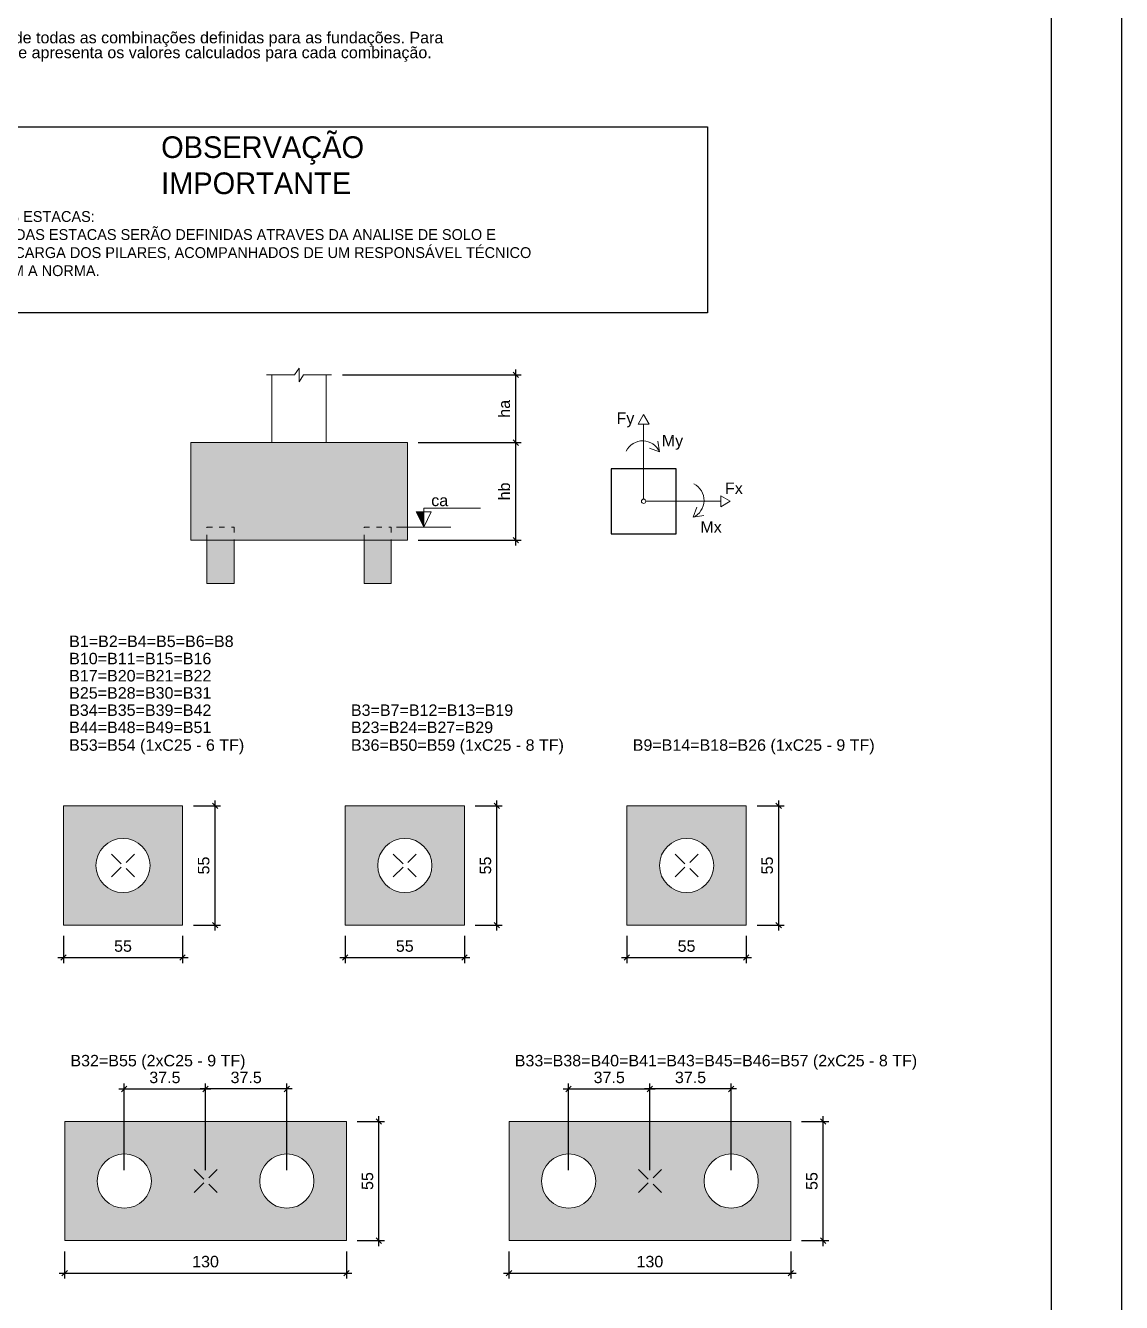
# Model space of a CAD drawing. Header units: millimetres. Extents: x -34 to 951, y -76 to 463.
# Drawn here: x 29.79 to 50.02, y -45.54 to -21.96 of the extents above; entities that cross this region are included whole.
import ezdxf

# ---------------------------------------------------------------- set-up
doc = ezdxf.new("R2010")
doc.units = ezdxf.units.MM
doc.header["$MEASUREMENT"] = 0
for name, pattern in [('DASHED', [1.905, 1.27, -0.635]), ('DOT', [0.635, 0, -0.635]), ('NULL', [0])]:
    doc.linetypes.add(name, pattern=pattern)
for name, color, linetype, lineweight in [('LC-Cotas', 7, 'Continuous', 5), ('LC-Eixos', 7, 'DASHED', 5), ('LC-Estacas dos blocos', 252, 'Continuous', 5), ('LC-Hachuras dos blocos', 43, 'Continuous', 5), ('LC-Seção das fundações', 7, 'Continuous', 5), ('LC-Seção dos pilares', 4, 'Continuous', 30), ('LC-Textos', 7, 'Continuous', 20), ('LC-Textos das tabelas', 5, 'Continuous', 5)]:
    doc.layers.add(name, color=color, linetype=linetype, lineweight=lineweight)
doc.layers.add('TEXTO-VB', color=1, linetype='Continuous')
doc.layers.add('Textos', color=7, linetype='Continuous')
doc.styles.add('Arial', font='arial.ttf')
doc.dimstyles.new('UM_1.000000', dxfattribs={"dimtxt": 0.18, "dimasz": 0.1, "dimexe": 0.1, "dimexo": 0.2, "dimgap": 0, "dimtad": 1, "dimtih": 1, "dimtoh": 1, "dimdec": 1, "dimzin": 0, "dimdsep": 46, "dimtxsty": 'Standard', "dimcen": 0.09, "dimdle": 0.1, "dimadec": 1, "dimazin": 2, "dimtfac": 1, "dimtdec": 4, "dimtofl": 0, "dimtmove": 0, "dimatfit": 3, "dimfxl": 1, "dimtolj": 1, "dimarcsym": 0})
doc.dimstyles.new('UM_25.000000', dxfattribs={"dimtxt": 0.18, "dimasz": 0.1, "dimexe": 0.1, "dimexo": 0.2, "dimgap": 0, "dimtad": 1, "dimtih": 1, "dimtoh": 1, "dimdec": 1, "dimlfac": 25, "dimzin": 0, "dimdsep": 46, "dimtxsty": 'Standard', "dimcen": 0.09, "dimdle": 0.1, "dimadec": 1, "dimazin": 2, "dimtfac": 1, "dimtdec": 4, "dimtofl": 0, "dimtmove": 0, "dimatfit": 3, "dimfxl": 1, "dimtolj": 1, "dimarcsym": 0})

# ---------------------------------------------------------------- blocks, each defined once
blk = doc.blocks.new('_Oblique')
at = {"color": 0, "linetype": 'ByBlock', "lineweight": -2}
blk.add_line((-0.5, -0.5), (0.5, 0.5), dxfattribs=at)
blk = doc.blocks.new('*D107')
at = {"layer": 'Defpoints', "color": 0, "transparency": 16777216}
for p in [(30.49, -38.569), (32.69, -38.569), (32.69, -39.169)]:
    blk.add_point(p, dxfattribs=at)
at = {"layer": 'LC-Cotas', "color": 0, "lineweight": -2, "transparency": 16777216}
for p, q in [((30.49, -38.769), (30.49, -39.269)), ((32.69, -38.769), (32.69, -39.269)), ((30.39, -39.169), (32.79, -39.169))]:
    blk.add_line(p, q, dxfattribs=at)
at = {"layer": 'LC-Cotas', "color": 0, "lineweight": -2, "transparency": 16777216, "xscale": 0.1, "yscale": 0.1, "zscale": 0.1, "rotation": 180}
blk.add_blockref('_Oblique', (30.49, -39.169), dxfattribs=at)
at = {"layer": 'LC-Cotas', "color": 0, "lineweight": -2, "transparency": 16777216, "xscale": 0.1, "yscale": 0.1, "zscale": 0.1}
blk.add_blockref('_Oblique', (32.69, -39.169), dxfattribs=at)
at = {"layer": 'LC-Cotas', "color": 7, "transparency": 16777216, "insert": (31.59, -38.957), "char_height": 0.2118, "attachment_point": 5, "rotation": 0.0057, "style": 'Arial'}
blk.add_mtext('\\A1;55', dxfattribs=at)
blk = doc.blocks.new('*D108')
at = {"layer": 'Defpoints', "color": 0, "transparency": 16777216}
for p in [(32.69, -36.369), (33.29, -36.369), (32.69, -38.569)]:
    blk.add_point(p, dxfattribs=at)
at = {"layer": 'LC-Cotas', "color": 0, "lineweight": -2, "transparency": 16777216}
for p, q in [((33.29, -38.669), (33.29, -36.269)), ((32.89, -36.369), (33.39, -36.369)), ((32.89, -38.569), (33.39, -38.569))]:
    blk.add_line(p, q, dxfattribs=at)
at = {"layer": 'LC-Cotas', "color": 0, "lineweight": -2, "transparency": 16777216, "xscale": 0.1, "yscale": 0.1, "zscale": 0.1}
for p, rotation in [((33.29, -36.369), 90), ((33.29, -38.569), 270)]:
    blk.add_blockref('_Oblique', p, dxfattribs=dict(at, rotation=rotation))
at = {"layer": 'LC-Cotas', "color": 7, "transparency": 16777216, "insert": (33.079, -37.469), "char_height": 0.2118, "attachment_point": 5, "rotation": 90, "style": 'Arial'}
blk.add_mtext('\\A1;55', dxfattribs=at)
blk = doc.blocks.new('*D109')
at = {"layer": 'Defpoints', "color": 0, "transparency": 16777216}
for p in [(35.69, -38.569), (37.89, -38.569), (37.89, -39.169)]:
    blk.add_point(p, dxfattribs=at)
at = {"layer": 'LC-Cotas', "color": 0, "lineweight": -2, "transparency": 16777216}
for p, q in [((35.69, -38.769), (35.69, -39.269)), ((37.89, -38.769), (37.89, -39.269)), ((35.59, -39.169), (37.99, -39.169))]:
    blk.add_line(p, q, dxfattribs=at)
at = {"layer": 'LC-Cotas', "color": 0, "lineweight": -2, "transparency": 16777216, "xscale": 0.1, "yscale": 0.1, "zscale": 0.1, "rotation": 180}
blk.add_blockref('_Oblique', (35.69, -39.169), dxfattribs=at)
at = {"layer": 'LC-Cotas', "color": 0, "lineweight": -2, "transparency": 16777216, "xscale": 0.1, "yscale": 0.1, "zscale": 0.1}
blk.add_blockref('_Oblique', (37.89, -39.169), dxfattribs=at)
at = {"layer": 'LC-Cotas', "color": 7, "transparency": 16777216, "insert": (36.79, -38.957), "char_height": 0.2118, "attachment_point": 5, "rotation": 0.0057, "style": 'Arial'}
blk.add_mtext('\\A1;55', dxfattribs=at)
blk = doc.blocks.new('*D110')
at = {"layer": 'Defpoints', "color": 0, "transparency": 16777216}
for p in [(37.89, -36.369), (38.49, -36.369), (37.89, -38.569)]:
    blk.add_point(p, dxfattribs=at)
at = {"layer": 'LC-Cotas', "color": 0, "lineweight": -2, "transparency": 16777216}
for p, q in [((38.49, -38.669), (38.49, -36.269)), ((38.09, -36.369), (38.59, -36.369)), ((38.09, -38.569), (38.59, -38.569))]:
    blk.add_line(p, q, dxfattribs=at)
at = {"layer": 'LC-Cotas', "color": 0, "lineweight": -2, "transparency": 16777216, "xscale": 0.1, "yscale": 0.1, "zscale": 0.1}
for p, rotation in [((38.49, -36.369), 90), ((38.49, -38.569), 270)]:
    blk.add_blockref('_Oblique', p, dxfattribs=dict(at, rotation=rotation))
at = {"layer": 'LC-Cotas', "color": 7, "transparency": 16777216, "insert": (38.279, -37.469), "char_height": 0.2118, "attachment_point": 5, "rotation": 90, "style": 'Arial'}
blk.add_mtext('\\A1;55', dxfattribs=at)
blk = doc.blocks.new('*D111')
at = {"layer": 'Defpoints', "color": 0, "transparency": 16777216}
for p in [(40.89, -38.569), (43.09, -38.569), (43.09, -39.169)]:
    blk.add_point(p, dxfattribs=at)
at = {"layer": 'LC-Cotas', "color": 0, "lineweight": -2, "transparency": 16777216}
for p, q in [((40.89, -38.769), (40.89, -39.269)), ((43.09, -38.769), (43.09, -39.269)), ((40.79, -39.169), (43.19, -39.169))]:
    blk.add_line(p, q, dxfattribs=at)
at = {"layer": 'LC-Cotas', "color": 0, "lineweight": -2, "transparency": 16777216, "xscale": 0.1, "yscale": 0.1, "zscale": 0.1, "rotation": 180}
blk.add_blockref('_Oblique', (40.89, -39.169), dxfattribs=at)
at = {"layer": 'LC-Cotas', "color": 0, "lineweight": -2, "transparency": 16777216, "xscale": 0.1, "yscale": 0.1, "zscale": 0.1}
blk.add_blockref('_Oblique', (43.09, -39.169), dxfattribs=at)
at = {"layer": 'LC-Cotas', "color": 7, "transparency": 16777216, "insert": (41.99, -38.957), "char_height": 0.2118, "attachment_point": 5, "rotation": 0.0057, "style": 'Arial'}
blk.add_mtext('\\A1;55', dxfattribs=at)
blk = doc.blocks.new('*D112')
at = {"layer": 'Defpoints', "color": 0, "transparency": 16777216}
for p in [(43.09, -36.369), (43.69, -36.369), (43.09, -38.569)]:
    blk.add_point(p, dxfattribs=at)
at = {"layer": 'LC-Cotas', "color": 0, "lineweight": -2, "transparency": 16777216}
for p, q in [((43.69, -38.669), (43.69, -36.269)), ((43.29, -36.369), (43.79, -36.369)), ((43.29, -38.569), (43.79, -38.569))]:
    blk.add_line(p, q, dxfattribs=at)
at = {"layer": 'LC-Cotas', "color": 0, "lineweight": -2, "transparency": 16777216, "xscale": 0.1, "yscale": 0.1, "zscale": 0.1}
for p, rotation in [((43.69, -36.369), 90), ((43.69, -38.569), 270)]:
    blk.add_blockref('_Oblique', p, dxfattribs=dict(at, rotation=rotation))
at = {"layer": 'LC-Cotas', "color": 7, "transparency": 16777216, "insert": (43.479, -37.469), "char_height": 0.2118, "attachment_point": 5, "rotation": 90, "style": 'Arial'}
blk.add_mtext('\\A1;55', dxfattribs=at)
blk = doc.blocks.new('*D113')
at = {"layer": 'Defpoints', "color": 0, "transparency": 16777216}
for p in [(33.113, -41.594), (31.613, -43.294), (33.113, -43.294)]:
    blk.add_point(p, dxfattribs=at)
at = {"layer": 'LC-Cotas', "color": 0, "lineweight": -2, "transparency": 16777216}
for p, q in [((31.513, -41.594), (33.213, -41.594)), ((31.613, -43.094), (31.613, -41.494)), ((33.113, -43.094), (33.113, -41.494))]:
    blk.add_line(p, q, dxfattribs=at)
at = {"layer": 'LC-Cotas', "color": 0, "lineweight": -2, "transparency": 16777216, "xscale": 0.1, "yscale": 0.1, "zscale": 0.1, "rotation": 180}
blk.add_blockref('_Oblique', (31.613, -41.594), dxfattribs=at)
at = {"layer": 'LC-Cotas', "color": 0, "lineweight": -2, "transparency": 16777216, "xscale": 0.1, "yscale": 0.1, "zscale": 0.1}
blk.add_blockref('_Oblique', (33.113, -41.594), dxfattribs=at)
at = {"layer": 'LC-Cotas', "color": 7, "transparency": 16777216, "insert": (32.363, -41.382), "char_height": 0.2118, "attachment_point": 5, "rotation": 0.0057, "style": 'Arial'}
blk.add_mtext('\\A1;37.5', dxfattribs=at)
blk = doc.blocks.new('*D114')
at = {"layer": 'Defpoints', "color": 0, "transparency": 16777216}
for p in [(33.113, -41.594), (33.113, -43.294), (34.613, -43.294)]:
    blk.add_point(p, dxfattribs=at)
at = {"layer": 'LC-Cotas', "color": 0, "lineweight": -2, "transparency": 16777216}
for p, q in [((34.713, -41.594), (33.013, -41.594)), ((33.113, -43.094), (33.113, -41.494)), ((34.613, -43.094), (34.613, -41.494))]:
    blk.add_line(p, q, dxfattribs=at)
at = {"layer": 'LC-Cotas', "color": 0, "lineweight": -2, "transparency": 16777216, "xscale": 0.1, "yscale": 0.1, "zscale": 0.1, "rotation": 180}
blk.add_blockref('_Oblique', (33.113, -41.594), dxfattribs=at)
at = {"layer": 'LC-Cotas', "color": 0, "lineweight": -2, "transparency": 16777216, "xscale": 0.1, "yscale": 0.1, "zscale": 0.1}
blk.add_blockref('_Oblique', (34.613, -41.594), dxfattribs=at)
at = {"layer": 'LC-Cotas', "color": 7, "transparency": 16777216, "insert": (33.863, -41.382), "char_height": 0.2118, "attachment_point": 5, "style": 'Arial'}
blk.add_mtext('\\A1;37.5', dxfattribs=at)
blk = doc.blocks.new('*D115')
at = {"layer": 'Defpoints', "color": 0, "transparency": 16777216}
for p in [(30.513, -44.394), (35.713, -44.394), (35.713, -44.994)]:
    blk.add_point(p, dxfattribs=at)
at = {"layer": 'LC-Cotas', "color": 0, "lineweight": -2, "transparency": 16777216}
for p, q in [((30.513, -44.594), (30.513, -45.094)), ((35.713, -44.594), (35.713, -45.094)), ((30.413, -44.994), (35.813, -44.994))]:
    blk.add_line(p, q, dxfattribs=at)
at = {"layer": 'LC-Cotas', "color": 0, "lineweight": -2, "transparency": 16777216, "xscale": 0.1, "yscale": 0.1, "zscale": 0.1, "rotation": 180}
blk.add_blockref('_Oblique', (30.513, -44.994), dxfattribs=at)
at = {"layer": 'LC-Cotas', "color": 0, "lineweight": -2, "transparency": 16777216, "xscale": 0.1, "yscale": 0.1, "zscale": 0.1}
blk.add_blockref('_Oblique', (35.713, -44.994), dxfattribs=at)
at = {"layer": 'LC-Cotas', "color": 7, "transparency": 16777216, "insert": (33.113, -44.782), "char_height": 0.2118, "attachment_point": 5, "style": 'Arial'}
blk.add_mtext('\\A1;130', dxfattribs=at)
blk = doc.blocks.new('*D116')
at = {"layer": 'Defpoints', "color": 0, "transparency": 16777216}
for p in [(35.713, -42.194), (36.313, -42.194), (35.713, -44.394)]:
    blk.add_point(p, dxfattribs=at)
at = {"layer": 'LC-Cotas', "color": 0, "lineweight": -2, "transparency": 16777216}
for p, q in [((36.313, -44.494), (36.313, -42.094)), ((35.913, -42.194), (36.413, -42.194)), ((35.913, -44.394), (36.413, -44.394))]:
    blk.add_line(p, q, dxfattribs=at)
at = {"layer": 'LC-Cotas', "color": 0, "lineweight": -2, "transparency": 16777216, "xscale": 0.1, "yscale": 0.1, "zscale": 0.1}
for p, rotation in [((36.313, -42.194), 90), ((36.313, -44.394), 270)]:
    blk.add_blockref('_Oblique', p, dxfattribs=dict(at, rotation=rotation))
at = {"layer": 'LC-Cotas', "color": 7, "transparency": 16777216, "insert": (36.102, -43.294), "char_height": 0.2118, "attachment_point": 5, "rotation": 90, "style": 'Arial'}
blk.add_mtext('\\A1;55', dxfattribs=at)
blk = doc.blocks.new('*D117')
at = {"layer": 'Defpoints', "color": 0, "transparency": 16777216}
for p in [(41.313, -41.594), (39.813, -43.294), (41.313, -43.294)]:
    blk.add_point(p, dxfattribs=at)
at = {"layer": 'LC-Cotas', "color": 0, "lineweight": -2, "transparency": 16777216}
for p, q in [((39.713, -41.594), (41.413, -41.594)), ((39.813, -43.094), (39.813, -41.494)), ((41.313, -43.094), (41.313, -41.494))]:
    blk.add_line(p, q, dxfattribs=at)
at = {"layer": 'LC-Cotas', "color": 0, "lineweight": -2, "transparency": 16777216, "xscale": 0.1, "yscale": 0.1, "zscale": 0.1, "rotation": 180}
blk.add_blockref('_Oblique', (39.813, -41.594), dxfattribs=at)
at = {"layer": 'LC-Cotas', "color": 0, "lineweight": -2, "transparency": 16777216, "xscale": 0.1, "yscale": 0.1, "zscale": 0.1}
blk.add_blockref('_Oblique', (41.313, -41.594), dxfattribs=at)
at = {"layer": 'LC-Cotas', "color": 7, "transparency": 16777216, "insert": (40.563, -41.382), "char_height": 0.2118, "attachment_point": 5, "rotation": 0.0057, "style": 'Arial'}
blk.add_mtext('\\A1;37.5', dxfattribs=at)
blk = doc.blocks.new('*D118')
at = {"layer": 'Defpoints', "color": 0, "transparency": 16777216}
for p in [(41.313, -41.594), (41.313, -43.294), (42.813, -43.294)]:
    blk.add_point(p, dxfattribs=at)
at = {"layer": 'LC-Cotas', "color": 0, "lineweight": -2, "transparency": 16777216}
for p, q in [((42.913, -41.594), (41.213, -41.594)), ((41.313, -43.094), (41.313, -41.494)), ((42.813, -43.094), (42.813, -41.494))]:
    blk.add_line(p, q, dxfattribs=at)
at = {"layer": 'LC-Cotas', "color": 0, "lineweight": -2, "transparency": 16777216, "xscale": 0.1, "yscale": 0.1, "zscale": 0.1, "rotation": 180}
blk.add_blockref('_Oblique', (41.313, -41.594), dxfattribs=at)
at = {"layer": 'LC-Cotas', "color": 0, "lineweight": -2, "transparency": 16777216, "xscale": 0.1, "yscale": 0.1, "zscale": 0.1}
blk.add_blockref('_Oblique', (42.813, -41.594), dxfattribs=at)
at = {"layer": 'LC-Cotas', "color": 7, "transparency": 16777216, "insert": (42.063, -41.382), "char_height": 0.2118, "attachment_point": 5, "rotation": 0.0057, "style": 'Arial'}
blk.add_mtext('\\A1;37.5', dxfattribs=at)
blk = doc.blocks.new('*D119')
at = {"layer": 'Defpoints', "color": 0, "transparency": 16777216}
for p in [(38.713, -44.394), (43.913, -44.394), (43.913, -44.994)]:
    blk.add_point(p, dxfattribs=at)
at = {"layer": 'LC-Cotas', "color": 0, "lineweight": -2, "transparency": 16777216}
for p, q in [((38.713, -44.594), (38.713, -45.094)), ((43.913, -44.594), (43.913, -45.094)), ((38.613, -44.994), (44.013, -44.994))]:
    blk.add_line(p, q, dxfattribs=at)
at = {"layer": 'LC-Cotas', "color": 0, "lineweight": -2, "transparency": 16777216, "xscale": 0.1, "yscale": 0.1, "zscale": 0.1, "rotation": 180}
blk.add_blockref('_Oblique', (38.713, -44.994), dxfattribs=at)
at = {"layer": 'LC-Cotas', "color": 0, "lineweight": -2, "transparency": 16777216, "xscale": 0.1, "yscale": 0.1, "zscale": 0.1}
blk.add_blockref('_Oblique', (43.913, -44.994), dxfattribs=at)
at = {"layer": 'LC-Cotas', "color": 7, "transparency": 16777216, "insert": (41.313, -44.782), "char_height": 0.2118, "attachment_point": 5, "rotation": 0.0057, "style": 'Arial'}
blk.add_mtext('\\A1;130', dxfattribs=at)
blk = doc.blocks.new('*D120')
at = {"layer": 'Defpoints', "color": 0, "transparency": 16777216}
for p in [(43.913, -42.194), (44.513, -42.194), (43.913, -44.394)]:
    blk.add_point(p, dxfattribs=at)
at = {"layer": 'LC-Cotas', "color": 0, "lineweight": -2, "transparency": 16777216}
for p, q in [((44.513, -44.494), (44.513, -42.094)), ((44.113, -42.194), (44.613, -42.194)), ((44.113, -44.394), (44.613, -44.394))]:
    blk.add_line(p, q, dxfattribs=at)
at = {"layer": 'LC-Cotas', "color": 0, "lineweight": -2, "transparency": 16777216, "xscale": 0.1, "yscale": 0.1, "zscale": 0.1}
for p, rotation in [((44.513, -42.194), 90), ((44.513, -44.394), 270)]:
    blk.add_blockref('_Oblique', p, dxfattribs=dict(at, rotation=rotation))
at = {"layer": 'LC-Cotas', "color": 7, "transparency": 16777216, "insert": (44.302, -43.294), "char_height": 0.2118, "attachment_point": 5, "rotation": 90, "style": 'Arial'}
blk.add_mtext('\\A1;55', dxfattribs=at)
blk = doc.blocks.new('*D135')
at = {"layer": 'Defpoints', "color": 0, "transparency": 16777216}
for p in [(35.439, -28.413), (38.839, -28.413), (36.839, -29.663)]:
    blk.add_point(p, dxfattribs=at)
at = {"layer": 'LC-Cotas', "color": 0, "lineweight": -2, "transparency": 16777216}
for p, q in [((35.639, -28.413), (38.939, -28.413)), ((38.839, -29.763), (38.839, -28.313)), ((37.039, -29.663), (38.939, -29.663))]:
    blk.add_line(p, q, dxfattribs=at)
at = {"layer": 'LC-Cotas', "color": 0, "lineweight": -2, "transparency": 16777216, "xscale": 0.1, "yscale": 0.1, "zscale": 0.1}
for p, rotation in [((38.839, -28.413), 90), ((38.839, -29.663), 270)]:
    blk.add_blockref('_Oblique', p, dxfattribs=dict(at, rotation=rotation))
at = {"layer": 'LC-Cotas', "color": 7, "transparency": 16777216, "insert": (38.627, -29.038), "char_height": 0.2118, "attachment_point": 5, "rotation": 90, "style": 'Arial'}
blk.add_mtext('\\A1;ha', dxfattribs=at)
blk = doc.blocks.new('*D136')
at = {"layer": 'Defpoints', "color": 0, "transparency": 16777216}
for p in [(36.839, -29.663), (38.839, -29.663), (36.839, -31.463)]:
    blk.add_point(p, dxfattribs=at)
at = {"layer": 'LC-Cotas', "color": 0, "lineweight": -2, "transparency": 16777216}
for p, q in [((37.039, -29.663), (38.939, -29.663)), ((38.839, -31.563), (38.839, -29.563)), ((37.039, -31.463), (38.939, -31.463))]:
    blk.add_line(p, q, dxfattribs=at)
at = {"layer": 'LC-Cotas', "color": 0, "lineweight": -2, "transparency": 16777216, "xscale": 0.1, "yscale": 0.1, "zscale": 0.1}
for p, rotation in [((38.839, -29.663), 90), ((38.839, -31.463), 270)]:
    blk.add_blockref('_Oblique', p, dxfattribs=dict(at, rotation=rotation))
at = {"layer": 'LC-Cotas', "color": 7, "transparency": 16777216, "insert": (38.627, -30.563), "char_height": 0.2118, "attachment_point": 5, "rotation": 90, "style": 'Arial'}
blk.add_mtext('\\A1;hb', dxfattribs=at)

msp = doc.modelspace()

# ---------------------------------------------------------------- hatches: boundary and pattern name
at = {"layer": 'LC-Cotas', "linetype": 'Continuous', "ltscale": 0.2}
msp.add_hatch(color=7, dxfattribs=at).paths.add_polyline_path([(37.1389, -31.2227), (37.1389, -30.9427), (36.9989, -30.9427), (37.1389, -31.2227)])
at = {"layer": 'LC-Estacas dos blocos', "linetype": 'Continuous', "ltscale": 0.2}
for points in [[(33.1389, -31.2227), (33.1389, -32.2627), (33.6389, -32.2627), (33.6389, -31.2227), (33.1389, -31.2227)], [(36.0389, -31.2227), (36.0389, -32.2627), (36.5389, -32.2627), (36.5389, -31.2227), (36.0389, -31.2227)]]:
    msp.add_hatch(color=252, dxfattribs=at).paths.add_polyline_path(points)
at = {"layer": 'LC-Hachuras dos blocos', "linetype": 'Continuous', "ltscale": 0.2}
msp.add_hatch(color=43, dxfattribs=at).paths.add_polyline_path([(32.8389, -29.6627), (32.8389, -31.4627), (36.8389, -31.4627), (36.8389, -29.6627), (32.8389, -29.6627)])
h = msp.add_hatch(color=43, dxfattribs=at)
h.paths.add_polyline_path([(30.4903, -36.3688), (30.4903, -38.5688), (32.6903, -38.5688), (32.6903, -36.3688), (30.4903, -36.3688)])
h.paths.add_polyline_path([(32.0733, -37.3394), (32.0234, -37.2188), (31.9439, -37.1152), (31.8403, -37.0357), (31.7198, -36.9858), (31.5903, -36.9688), (31.4609, -36.9858), (31.3403, -37.0357), (31.2368, -37.1152), (31.1573, -37.2188), (31.1074, -37.3394), (31.0903, -37.4688), (31.1074, -37.5982), (31.1573, -37.7188), (31.2368, -37.8223), (31.3403, -37.9018), (31.4609, -37.9517), (31.5903, -37.9688), (31.7198, -37.9517), (31.8403, -37.9018), (31.9439, -37.8223), (32.0234, -37.7188), (32.0733, -37.5982), (32.0903, -37.4688), (32.0733, -37.3394)], flags=0)
h = msp.add_hatch(color=43, dxfattribs=at)
h.paths.add_polyline_path([(35.6903, -36.3688), (35.6903, -38.5688), (37.8903, -38.5688), (37.8903, -36.3688), (35.6903, -36.3688)])
h.paths.add_polyline_path([(37.2733, -37.3394), (37.2234, -37.2188), (37.1439, -37.1152), (37.0403, -37.0357), (36.9198, -36.9858), (36.7903, -36.9688), (36.6609, -36.9858), (36.5403, -37.0357), (36.4368, -37.1152), (36.3573, -37.2188), (36.3074, -37.3394), (36.2903, -37.4688), (36.3074, -37.5982), (36.3573, -37.7188), (36.4368, -37.8223), (36.5403, -37.9018), (36.6609, -37.9517), (36.7903, -37.9688), (36.9198, -37.9517), (37.0403, -37.9018), (37.1439, -37.8223), (37.2234, -37.7188), (37.2733, -37.5982), (37.2903, -37.4688), (37.2733, -37.3394)], flags=0)
h = msp.add_hatch(color=43, dxfattribs=at)
h.paths.add_polyline_path([(40.8903, -36.3688), (40.8903, -38.5688), (43.0903, -38.5688), (43.0903, -36.3688), (40.8903, -36.3688)])
h.paths.add_polyline_path([(42.4733, -37.3394), (42.4234, -37.2188), (42.3439, -37.1152), (42.2403, -37.0357), (42.1197, -36.9858), (41.9903, -36.9688), (41.8609, -36.9858), (41.7403, -37.0357), (41.6368, -37.1152), (41.5573, -37.2188), (41.5074, -37.3394), (41.4903, -37.4688), (41.5074, -37.5982), (41.5573, -37.7188), (41.6368, -37.8223), (41.7403, -37.9018), (41.8609, -37.9517), (41.9903, -37.9688), (42.1197, -37.9517), (42.2403, -37.9018), (42.3439, -37.8223), (42.4234, -37.7188), (42.4733, -37.5982), (42.4903, -37.4688), (42.4733, -37.3394)], flags=0)
h = msp.add_hatch(color=43, dxfattribs=at)
h.paths.add_polyline_path([(30.5134, -42.1941), (30.5134, -44.3941), (35.7134, -44.3941), (35.7134, -42.1941), (30.5134, -42.1941)])
h.paths.add_polyline_path([(31.7428, -43.7771), (31.8634, -43.7271), (31.967, -43.6477), (32.0464, -43.5441), (32.0964, -43.4235), (32.1134, -43.2941), (32.0964, -43.1647), (32.0464, -43.0441), (31.967, -42.9405), (31.8634, -42.8611), (31.7428, -42.8111), (31.6134, -42.7941), (31.484, -42.8111), (31.3634, -42.8611), (31.2599, -42.9405), (31.1804, -43.0441), (31.1305, -43.1647), (31.1134, -43.2941), (31.1305, -43.4235), (31.1804, -43.5441), (31.2599, -43.6477), (31.3634, -43.7271), (31.484, -43.7771), (31.6134, -43.7941), (31.7428, -43.7771)], flags=0)
h.paths.add_polyline_path([(34.7428, -43.7771), (34.8634, -43.7271), (34.967, -43.6477), (35.0464, -43.5441), (35.0964, -43.4235), (35.1134, -43.2941), (35.0964, -43.1647), (35.0464, -43.0441), (34.967, -42.9405), (34.8634, -42.8611), (34.7428, -42.8111), (34.6134, -42.7941), (34.484, -42.8111), (34.3634, -42.8611), (34.2599, -42.9405), (34.1804, -43.0441), (34.1305, -43.1647), (34.1134, -43.2941), (34.1305, -43.4235), (34.1804, -43.5441), (34.2599, -43.6477), (34.3634, -43.7271), (34.484, -43.7771), (34.6134, -43.7941), (34.7428, -43.7771)], flags=0)
h = msp.add_hatch(color=43, dxfattribs=at)
h.paths.add_polyline_path([(38.7134, -42.1941), (38.7134, -44.3941), (43.9134, -44.3941), (43.9134, -42.1941), (38.7134, -42.1941)])
h.paths.add_polyline_path([(39.9428, -43.7771), (40.0634, -43.7271), (40.167, -43.6477), (40.2464, -43.5441), (40.2964, -43.4235), (40.3134, -43.2941), (40.2964, -43.1647), (40.2464, -43.0441), (40.167, -42.9405), (40.0634, -42.8611), (39.9428, -42.8111), (39.8134, -42.7941), (39.684, -42.8111), (39.5634, -42.8611), (39.4599, -42.9405), (39.3804, -43.0441), (39.3305, -43.1647), (39.3134, -43.2941), (39.3305, -43.4235), (39.3804, -43.5441), (39.4599, -43.6477), (39.5634, -43.7271), (39.684, -43.7771), (39.8134, -43.7941), (39.9428, -43.7771)], flags=0)
h.paths.add_polyline_path([(42.9428, -43.7771), (43.0634, -43.7271), (43.167, -43.6477), (43.2464, -43.5441), (43.2964, -43.4235), (43.3134, -43.2941), (43.2964, -43.1647), (43.2464, -43.0441), (43.167, -42.9405), (43.0634, -42.8611), (42.9428, -42.8111), (42.8134, -42.7941), (42.684, -42.8111), (42.5634, -42.8611), (42.4599, -42.9405), (42.3804, -43.0441), (42.3305, -43.1647), (42.3134, -43.2941), (42.3305, -43.4235), (42.3804, -43.5441), (42.4599, -43.6477), (42.5634, -43.7271), (42.684, -43.7771), (42.8134, -43.7941), (42.9428, -43.7771)], flags=0)

# ---------------------------------------------------------------- linework, layer by layer
at = {"color": 7}
for p, q in [((50.0157, 42.5775), (50.0157, -76.3225)), ((48.7157, 40.2775), (48.7157, -74.0225))]:
    msp.add_line(p, q, dxfattribs=at)
msp.add_lwpolyline([(26.5313, -23.8347), (42.3746, -23.8347), (42.3746, -27.2659), (26.5313, -27.2659)], close=True)
at = {"layer": 'LC-Cotas'}
for p, q in [((41.197, -29.1459), (41.097, -29.3189)), ((41.197, -29.1459), (41.297, -29.3189)), ((41.097, -29.3189), (41.297, -29.3189)), ((41.197, -30.1459), (41.197, -29.3189)), ((41.492, -29.8329), (41.458, -29.6359)), ((41.492, -29.8329), (41.304, -29.7649)), ((41.197, -30.7059), (41.197, -30.1459)), ((41.237, -30.7459), (41.797, -30.7459)), ((41.797, -30.7459), (42.624, -30.7459)), ((42.11, -31.0409), (42.178, -30.8529)), ((42.797, -30.7459), (42.624, -30.6459)), ((42.624, -30.8459), (42.624, -30.6459)), ((42.797, -30.7459), (42.624, -30.8459)), ((42.11, -31.0409), (42.307, -31.0069)), ((36.6389, -31.2227), (37.6389, -31.2227))]:
    msp.add_line(p, q, dxfattribs=at)
msp.add_lwpolyline([(37.1389, -31.2227), (37.2789, -30.9427), (36.9989, -30.9427), (37.1389, -31.2227), (37.1389, -30.8727), (38.1889, -30.8727)], dxfattribs=at)
msp.add_circle((41.197, -30.7459), 0.04, dxfattribs=at)
for centre, start, end in [((41.18, -29.9709), 23.81409, 153.81711), ((41.972, -30.7289), 293.81409, 63.81711)]:
    msp.add_arc(centre, 0.341, start, end, dxfattribs=at)
at = {"layer": 'LC-Eixos', "ltscale": 0.2}
for p, q in [((31.3785, -37.6806), (31.8021, -37.257)), ((31.3785, -37.257), (31.8021, -37.6806)), ((36.5785, -37.6806), (37.0021, -37.257)), ((36.5785, -37.257), (37.0021, -37.6806)), ((41.7785, -37.6806), (42.2021, -37.257)), ((41.7785, -37.257), (42.2021, -37.6806)), ((32.9016, -43.5059), (33.3252, -43.0823)), ((32.9016, -43.0823), (33.3252, -43.5059)), ((41.1016, -43.5059), (41.5252, -43.0823)), ((41.1016, -43.0823), (41.5252, -43.5059))]:
    msp.add_line(p, q, dxfattribs=at)
at = {"layer": 'LC-Estacas dos blocos', "linetype": 'DOT', "ltscale": 0.2}
for points in [[(33.1389, -31.4627), (33.1389, -31.2227), (33.6389, -31.2227), (33.6389, -31.4627)], [(36.0389, -31.4627), (36.0389, -31.2227), (36.5389, -31.2227), (36.5389, -31.4627)]]:
    msp.add_lwpolyline(points, dxfattribs=at)
at = {"layer": 'LC-Estacas dos blocos', "linetype": 'Continuous'}
for points in [[(33.1389, -31.4627), (33.1389, -32.2627), (33.6389, -32.2627), (33.6389, -31.4627)], [(36.0389, -31.4627), (36.0389, -32.2627), (36.5389, -32.2627), (36.5389, -31.4627)]]:
    msp.add_lwpolyline(points, dxfattribs=at)
at = {"layer": 'LC-Estacas dos blocos'}
for centre in [(31.5903, -37.4688), (36.7903, -37.4688), (41.9903, -37.4688), (31.6134, -43.2941), (34.6134, -43.2941), (39.8134, -43.2941), (42.8134, -43.2941)]:
    msp.add_circle(centre, 0.5, dxfattribs=at)
at = {"layer": 'LC-Seção das fundações'}
for p, q in [((34.3389, -28.4127), (34.3389, -29.6627)), ((35.3389, -28.4127), (35.3389, -29.6627))]:
    msp.add_line(p, q, dxfattribs=at)
msp.add_lwpolyline([(34.2389, -28.4127), (34.7549, -28.4127), (34.8389, -28.2867), (34.8389, -28.5387), (34.9229, -28.4127), (35.4389, -28.4127)], dxfattribs=at)
for points in [[(32.8389, -29.6627), (32.8389, -31.4627), (36.8389, -31.4627), (36.8389, -29.6627), (32.8389, -29.6627)], [(30.4903, -36.3688), (30.4903, -38.5688), (32.6903, -38.5688), (32.6903, -36.3688), (30.4903, -36.3688)], [(35.6903, -36.3688), (35.6903, -38.5688), (37.8903, -38.5688), (37.8903, -36.3688), (35.6903, -36.3688)], [(40.8903, -36.3688), (40.8903, -38.5688), (43.0903, -38.5688), (43.0903, -36.3688), (40.8903, -36.3688)], [(30.5134, -42.1941), (30.5134, -44.3941), (35.7134, -44.3941), (35.7134, -42.1941), (30.5134, -42.1941)], [(38.7134, -42.1941), (38.7134, -44.3941), (43.9134, -44.3941), (43.9134, -42.1941), (38.7134, -42.1941)]]:
    msp.add_lwpolyline(points, close=True, dxfattribs=at)
at = {"layer": 'LC-Seção dos pilares'}
msp.add_lwpolyline([(40.597, -31.3459), (41.797, -31.3459), (41.797, -30.1459), (40.597, -30.1459), (40.597, -31.3459)], close=True, dxfattribs=at)

# ---------------------------------------------------------------- texts
at = {"layer": 'LC-Cotas', "linetype": 'NULL', "ltscale": 0.2, "insert": (37.2785, -30.8379), "char_height": 0.2118, "width": 0.625068, "attachment_point": 7, "line_spacing_factor": 0.798, "style": 'Arial'}
msp.add_mtext('ca', dxfattribs=at)
at = {"layer": 'LC-Textos', "linetype": 'NULL', "ltscale": 0.2, "char_height": 0.2118, "attachment_point": 7, "line_spacing_factor": 0.798, "style": 'Arial'}
for s, insert, width in [('Fy', (40.6976, -29.3811), 0.657678), ('My', (41.5326, -29.7951), 0.789084), ('Fx', (42.6996, -30.6113), 0.657678), ('Mx', (42.2446, -31.3253), 0.789084), ('B1=B2=B4=B5=B6=B8', (30.5963, -33.4391), 6.070524), ('B10=B11=B15=B16', (30.5963, -33.7571), 5.247862), ('B17=B20=B21=B22', (30.5963, -34.0741), 5.247862), ('B25=B28=B30=B31', (30.5963, -34.3921), 5.247862), ('B34=B35=B39=B42', (30.5963, -34.7101), 5.247862), ('B3=B7=B12=B13=B19', (35.7963, -34.7101), 5.988193), ('B44=B48=B49=B51', (30.5963, -35.0271), 5.247862), ('B23=B24=B27=B29', (35.7963, -35.0271), 5.247862), ('B53=B54 (1xC25 - 6 TF)', (30.5963, -35.415), 6.46216), ('B36=B50=B59 (1xC25 - 8 TF)', (35.7963, -35.415), 7.860492), ('B9=B14=B18=B26 (1xC25 - 9 TF)', (40.9963, -35.415), 8.929824), ('B32=B55 (2xC25 - 9 TF)', (30.6194, -41.2403), 6.46216), ('B33=B38=B40=B41=B43=B45=B46=B57 (2xC25 - 8 TF)', (38.8194, -41.2403), 14.852152)]:
    msp.add_mtext(s, dxfattribs=dict(at, insert=insert, width=width))
at = {"layer": 'LC-Textos das tabelas', "linetype": 'NULL', "ltscale": 0.2, "char_height": 0.2118, "attachment_point": 7, "line_spacing_factor": 0.798, "style": 'Arial'}
for s, insert, width in [('Os esforços indicados nesta tabela são os valores máximos obtidos pela envoltória de todas as combinações definidas para as fundações. Para', (18.5889, -22.356), 37.823412), ('análises complementares, deve-se consultar o relatório de esforços na fundação, que apresenta os valores calculados para cada combinação.', (18.5889, -22.631), 37.394969)]:
    msp.add_mtext(s, dxfattribs=dict(at, insert=insert, width=width))
at = {"layer": 'TEXTO-VB', "color": 1, "insert": (26.7452, -25.3882), "char_height": 0.2, "width": 17.778, "attachment_point": 1}
msp.add_mtext('- PROFUNDIDADE DAS ESTACAS:\\P   - A PROFUNDIDADE DAS ESTACAS SERÃO DEFINIDAS ATRAVES DA ANALISE DE SOLO E \\P     TABELA ACIMA DE CARGA DOS PILARES, ACOMPANHADOS DE UM RESPONSÁVEL TÉCNICO\\P      E DE ACORDO COM A NORMA.       ', dxfattribs=at)
at = {"layer": 'Textos', "insert": (32.2936, -24.0081), "char_height": 0.4, "width": 5.894, "attachment_point": 1}
msp.add_mtext('OBSERVAÇÃO IMPORTANTE', dxfattribs=at)

# ---------------------------------------------------------------- dimensions: what is measured, and where the dimension line sits
at = {"layer": 'LC-Cotas'}
for base, p1, p2, text, picture, middle in [((38.8389, -28.4127), (36.8389, -29.6627), (35.4389, -28.4127), 'ha', '*D135', (38.6271, -29.0377)), ((38.8389, -29.6627), (36.8389, -31.4627), (36.8389, -29.6627), 'hb', '*D136', (38.6271, -30.5627))]:
    dim = msp.add_linear_dim(base=base, p1=p1, p2=p2, angle=90, text=text, dimstyle='UM_1.000000', override={"dimtxt": 0.2118, "dimasz": 0.1, "dimexe": 0.1, "dimexo": 0.2, "dimtad": 1, "dimtih": 0, "dimtoh": 0, "dimdec": 1, "dimlfac": 1, "dimzin": 8, "dimtxsty": 'Arial', "dimblk": 'Oblique', "dimblk1": 'Oblique', "dimblk2": 'Oblique', "dimsah": 1, "dimdle": 0.1, "dimse1": 0, "dimse2": 0, "dimclrt": 7, "dimadec": 1, "dimazin": 3, "dimtmove": 2, "dimldrblk": 'Oblique'}, dxfattribs=at)
    dim.commit()
    dim.dimension.update_dxf_attribs({"geometry": picture, "text_midpoint": middle, "dimtype": 160, "text_rotation": 90})
for base, p1, p2, picture, middle in [((33.2903, -36.3688), (32.6903, -38.5688), (32.6903, -36.3688), '*D108', (33.0785, -37.4688)), ((38.4903, -36.3688), (37.8903, -38.5688), (37.8903, -36.3688), '*D110', (38.2785, -37.4688)), ((43.6903, -36.3688), (43.0903, -38.5688), (43.0903, -36.3688), '*D112', (43.4785, -37.4688)), ((36.3134, -42.1941), (35.7134, -44.3941), (35.7134, -42.1941), '*D116', (36.1016, -43.2941)), ((44.5134, -42.1941), (43.9134, -44.3941), (43.9134, -42.1941), '*D120', (44.3016, -43.2941))]:
    dim = msp.add_linear_dim(base=base, p1=p1, p2=p2, angle=90, dimstyle='UM_25.000000', override={"dimtxt": 0.2118, "dimasz": 0.1, "dimexe": 0.1, "dimexo": 0.2, "dimtad": 1, "dimtih": 0, "dimtoh": 0, "dimdec": 1, "dimlfac": 25, "dimzin": 8, "dimtxsty": 'Arial', "dimblk": 'Oblique', "dimblk1": 'Oblique', "dimblk2": 'Oblique', "dimsah": 1, "dimdle": 0.1, "dimse1": 0, "dimse2": 0, "dimclrt": 7, "dimadec": 1, "dimazin": 3, "dimtmove": 2, "dimldrblk": 'Oblique'}, dxfattribs=at)
    dim.commit()
    dim.dimension.update_dxf_attribs({"geometry": picture, "text_midpoint": middle, "dimtype": 160, "text_rotation": 90})
for base, p1, p2, picture, middle in [((32.6903, -39.1688), (30.4903, -38.5688), (32.6903, -38.5688), '*D107', (31.5903, -38.957)), ((37.8903, -39.1688), (35.6903, -38.5688), (37.8903, -38.5688), '*D109', (36.7903, -38.957)), ((43.0903, -39.1688), (40.8903, -38.5688), (43.0903, -38.5688), '*D111', (41.9903, -38.957)), ((33.1134, -41.5941), (31.6134, -43.2941), (33.1134, -43.2941), '*D113', (32.3634, -41.3823)), ((41.3134, -41.5941), (39.8134, -43.2941), (41.3134, -43.2941), '*D117', (40.5634, -41.3823)), ((41.3134, -41.5941), (42.8134, -43.2941), (41.3134, -43.2941), '*D118', (42.0634, -41.3823)), ((43.9134, -44.9941), (38.7134, -44.3941), (43.9134, -44.3941), '*D119', (41.3134, -44.7823))]:
    dim = msp.add_linear_dim(base=base, p1=p1, p2=p2, dimstyle='UM_25.000000', override={"dimtxt": 0.2118, "dimasz": 0.1, "dimexe": 0.1, "dimexo": 0.2, "dimtad": 1, "dimtih": 0, "dimtoh": 0, "dimdec": 1, "dimlfac": 25, "dimzin": 8, "dimtxsty": 'Arial', "dimblk": 'Oblique', "dimblk1": 'Oblique', "dimblk2": 'Oblique', "dimsah": 1, "dimdle": 0.1, "dimse1": 0, "dimse2": 0, "dimclrt": 7, "dimadec": 1, "dimazin": 3, "dimtmove": 2, "dimldrblk": 'Oblique'}, dxfattribs=at)
    dim.commit()
    dim.dimension.update_dxf_attribs({"geometry": picture, "text_midpoint": middle, "dimtype": 160, "text_rotation": 0.00573})
for base, p1, p2, picture, middle in [((33.1134, -41.5941), (34.6134, -43.2941), (33.1134, -43.2941), '*D114', (33.8634, -41.3823)), ((35.7134, -44.9941), (30.5134, -44.3941), (35.7134, -44.3941), '*D115', (33.1134, -44.7823))]:
    dim = msp.add_linear_dim(base=base, p1=p1, p2=p2, dimstyle='UM_25.000000', override={"dimtxt": 0.2118, "dimasz": 0.1, "dimexe": 0.1, "dimexo": 0.2, "dimtad": 1, "dimtih": 0, "dimtoh": 0, "dimdec": 1, "dimlfac": 25, "dimzin": 8, "dimtxsty": 'Arial', "dimblk": 'Oblique', "dimblk1": 'Oblique', "dimblk2": 'Oblique', "dimsah": 1, "dimdle": 0.1, "dimse1": 0, "dimse2": 0, "dimclrt": 7, "dimadec": 1, "dimazin": 3, "dimtmove": 2, "dimldrblk": 'Oblique'}, dxfattribs=at)
    dim.commit()
    dim.dimension.update_dxf_attribs({"geometry": picture, "text_midpoint": middle, "dimtype": 160})

doc.saveas('drawing.dxf')
